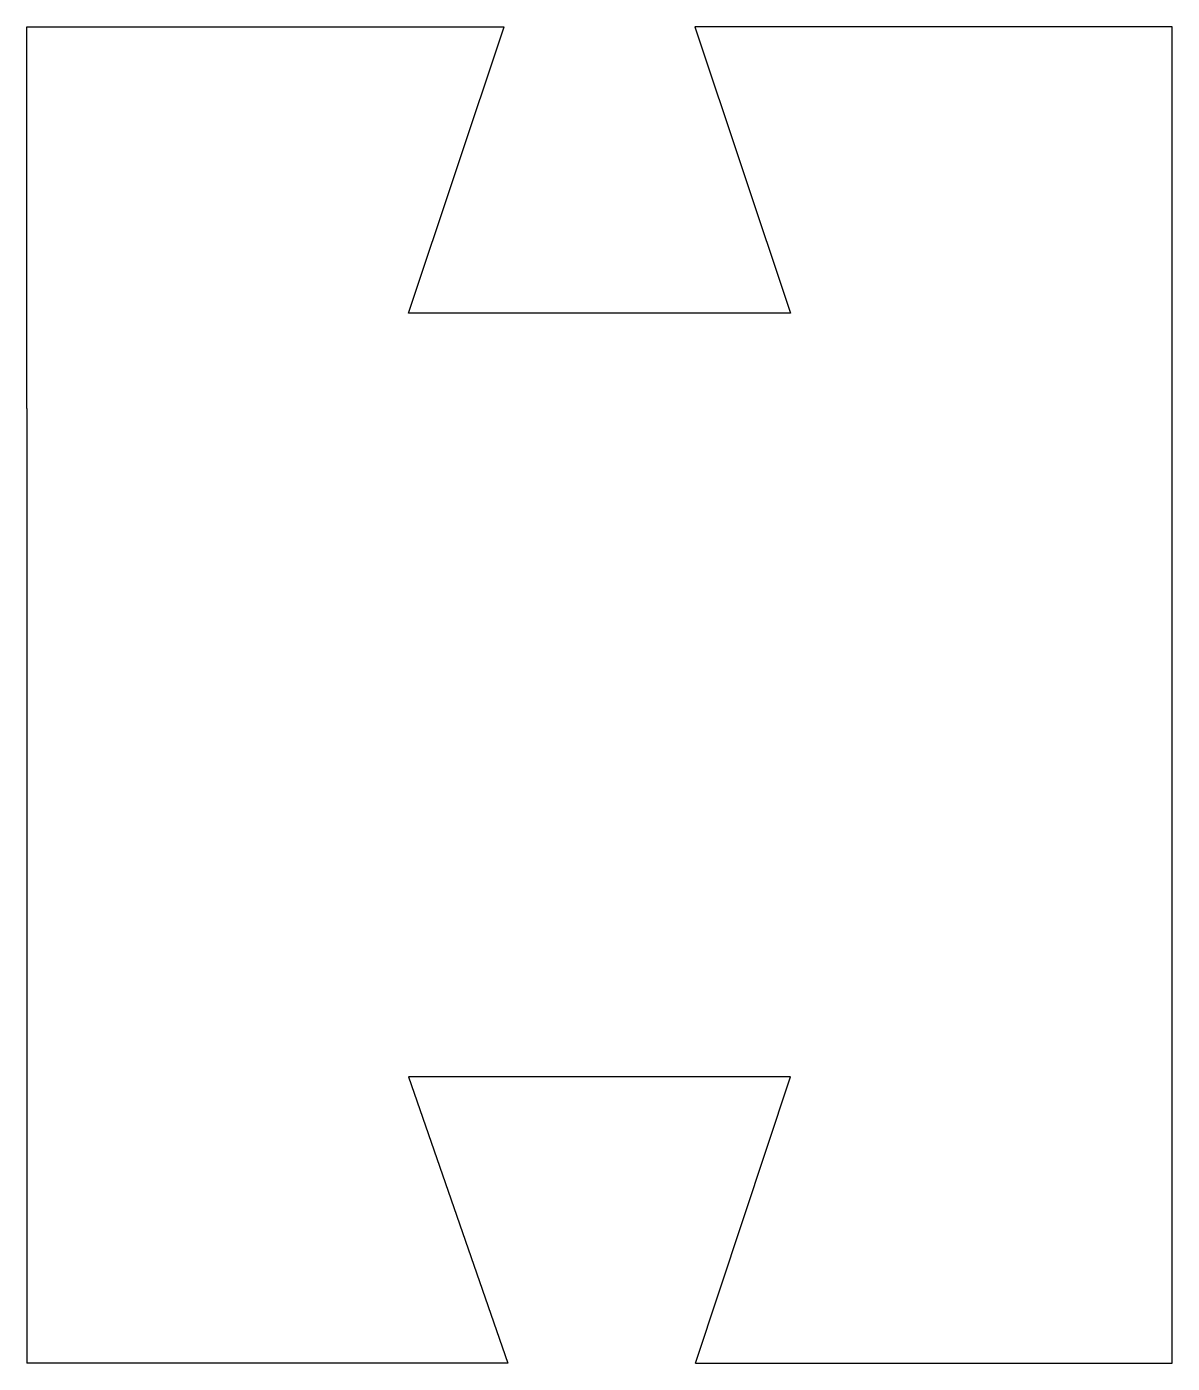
# Model space of a CAD drawing. Header units: centimetres. Extents: x 0 to 140, y -75 to 0.
# Drawn here: x 110 to 140, y -75 to -40 of the extents above; entities outside this region: 1.
import ezdxf

# ---------------------------------------------------------------- set-up
doc = ezdxf.new("R2010")
doc.units = ezdxf.units.CM
doc.header["$MEASUREMENT"] = 0
doc.layers.add('c27 v2_circuit v11', color=7, linetype='Continuous')

msp = doc.modelspace()

# ---------------------------------------------------------------- linework, layer by layer
at = {"layer": 'c27 v2_circuit v11'}
for p, q in [((110, -40), (122.5, -40)), ((110, -50), (110, -40)), ((120, -47.5), (122.5, -40)), ((120, -47.5), (122.5, -40)), ((127.5, -40), (130, -47.5)), ((127.5, -40), (130, -47.5)), ((140, -40), (127.5, -40)), ((127.5, -40), (130, -47.5)), ((140, -75.004), (140, -40)), ((130, -47.5), (120, -47.5)), ((110, -50), (110, -75.004)), ((120, -67.5), (122.603, -75.004)), ((130, -67.5), (120, -67.5)), ((127.515, -75.004), (130, -67.5)), ((122.603, -75.004), (110, -75.004)), ((122.603, -75.004), (110, -75.004)), ((127.515, -75.004), (140, -75.004)), ((127.515, -75.004), (140, -75.004))]:
    msp.add_line(p, q, dxfattribs=at)
msp.add_point((0, 0), dxfattribs=at)

doc.saveas('drawing.dxf')
